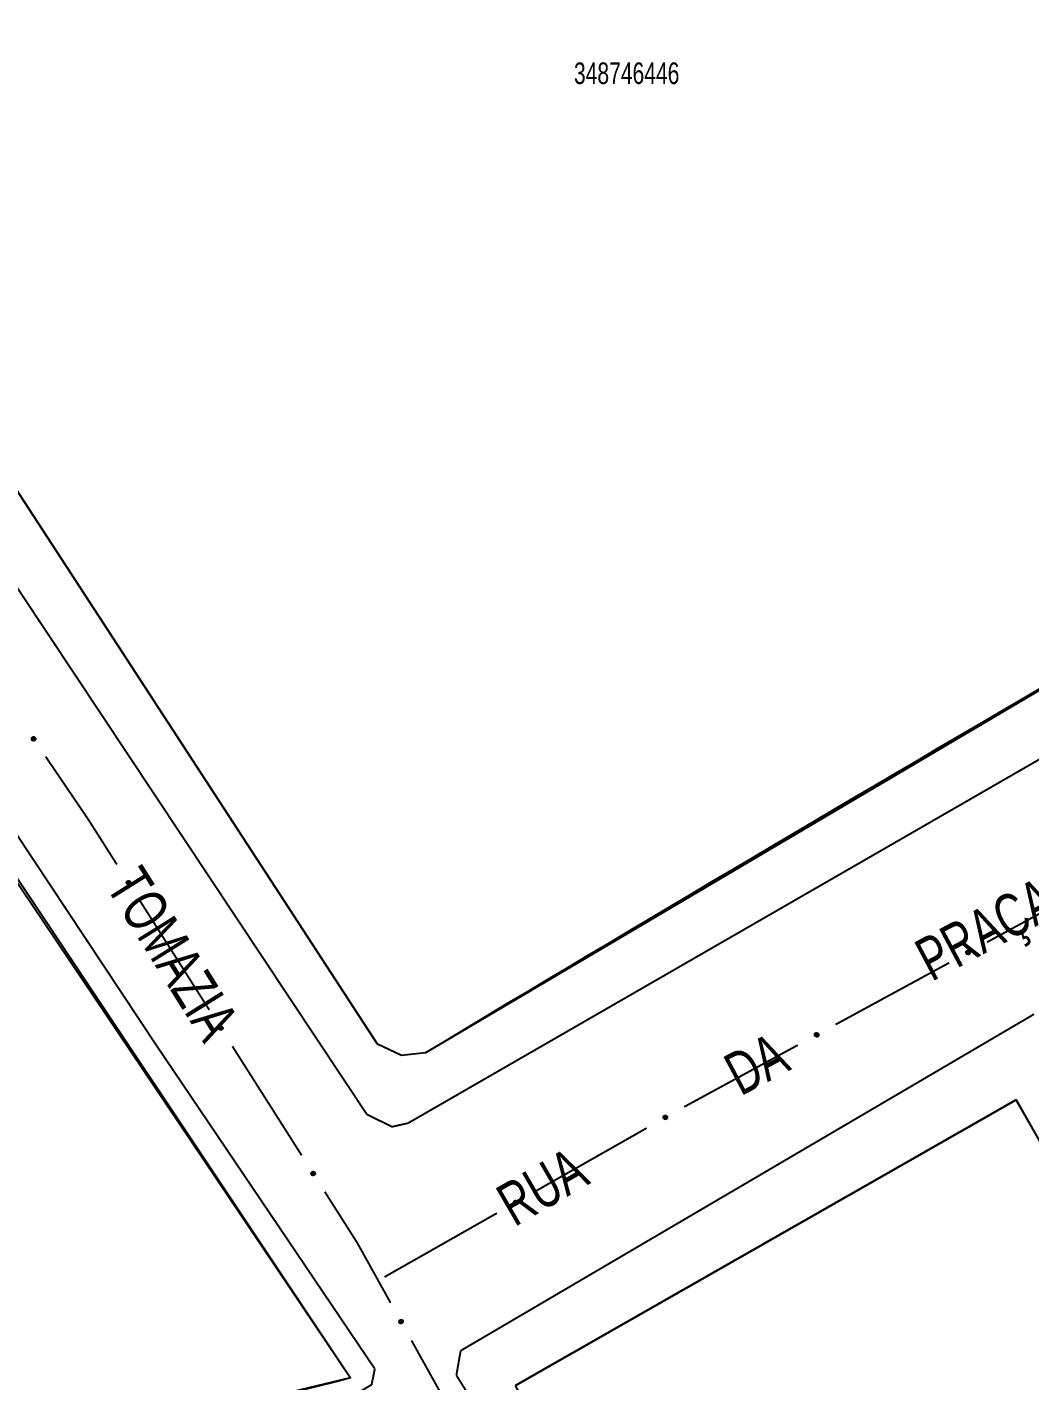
# Model space of a CAD drawing. Extents: x 199219 to 200475, y 4837288 to 4839440.
# Drawn here: x 199627 to 199720.1, y 4839025.5 to 4839151.3 of the extents above; entities that cross this region are included whole.
import ezdxf

# ---------------------------------------------------------------- set-up
doc = ezdxf.new("R2010")
doc.units = 0
doc.header["$LTSCALE"] = 3
doc.header["$MEASUREMENT"] = 0
for name, color, linetype in [('CD_MALHA_LOTES', 40, 'CONTINUOUS'), ('CD_TXT_QUADRA', 7, 'CONTINUOUS'), ('RU-QUADRAS', 210, 'CONTINUOUS'), ('SV-EIXO-RUA-PAV', 20, 'CONTINUOUS'), ('SV-RUA-PAVIM-S-GUIA-C-GUIA', 7, 'CONTINUOUS'), ('SV-TXT-RUA-PAV-S-GUIA-C-GUIA', 7, 'CONTINUOUS')]:
    doc.layers.add(name, color=color, linetype=linetype)
doc.styles.add('ARIAL', font='ARIAL.TTF')

msp = doc.modelspace()

# ---------------------------------------------------------------- linework, layer by layer
at = {"layer": 'CD_MALHA_LOTES'}
for p, q in [((199659.55, 4839056.79), (199600.01, 4839148.18)), ((199732.36, 4839096.39), (199663.98, 4839055.98)), ((199619.23, 4839081.97), (199657.04, 4839025.79)), ((199661.76, 4839055.73), (199659.55, 4839056.79)), ((199663.98, 4839055.98), (199661.76, 4839055.73)), ((199718.84, 4839051.63), (199672.35, 4839025.08)), ((199747.66, 4839001.16), (199718.84, 4839051.63)), ((199657.04, 4839025.79), (199607.52, 4839014.02))]:
    msp.add_line(p, q, dxfattribs=at)
at = {"layer": 'RU-QUADRAS', "color": 6, "linetype": 'Continuous'}
for points in [[(199599.88, 4839150), (199601.43, 4839152.11), (199698.16, 4839235.3), (199701.76, 4839236.09, -0.2647536474), (199706.69, 4839232.28), (199787.56, 4839131.14), (199787.56, 4839128.92), (199786.08, 4839127.19, 0.0065797455), (199663.98, 4839055.98), (199661.76, 4839055.73), (199659.55, 4839056.79), (199600.01, 4839148.18)], [(199540.83, 4839092.79), (199583.77, 4839135.66), (199657.04, 4839025.79, -0.0140382942), (199560.26, 4839004.18)], [(199672.35, 4839025.08), (199718.84, 4839051.63, 0.0107983285), (199784.97, 4838938.98), (199744.28, 4838914.41), (199729.49, 4838928.76, -0.0172321666)]]:
    msp.add_lwpolyline(points, format="xyb", close=True, dxfattribs=at)
at = {"layer": 'SV-EIXO-RUA-PAV'}
for points in [[(199627.618826, 4839085.33102), (199627.666987, 4839085.3225), (199627.706636, 4839085.305329), (199627.735584, 4839085.28149), (199627.755671, 4839085.253754), (199627.773025, 4839085.223063), (199627.783695, 4839085.188261), (199627.786982, 4839085.147011), (199627.778774, 4839085.09864), (199627.758514, 4839085.059179), (199627.736661, 4839085.029548), (199627.708945, 4839085.006937), (199627.678848, 4839084.990578), (199627.642331, 4839084.98069), (199627.600496, 4839084.977768), (199627.552056, 4839084.987199), (199627.5133, 4839085.004299), (199627.485906, 4839085.028093), (199627.463351, 4839085.0561), (199627.44601, 4839085.087645), (199627.435733, 4839085.121868), (199627.432867, 4839085.163995), (199627.442808, 4839085.211682), (199627.459422, 4839085.250531), (199627.482825, 4839085.278251), (199627.510899, 4839085.299836), (199627.541469, 4839085.317617), (199627.576007, 4839085.329799), (199627.618826, 4839085.33102)], [(199636.430185, 4839071.974032), (199636.478065, 4839071.964054), (199636.517175, 4839071.945688), (199636.545386, 4839071.920981), (199636.564622, 4839071.892647), (199636.581037, 4839071.861445), (199636.590646, 4839071.826335), (199636.592679, 4839071.785004), (199636.583007, 4839071.736904), (199636.561559, 4839071.698076), (199636.538816, 4839071.669122), (199636.510427, 4839071.647363), (199636.479848, 4839071.631925), (199636.443047, 4839071.62315), (199636.401143, 4839071.621498), (199636.353011, 4839071.632395), (199636.314793, 4839071.650663), (199636.288133, 4839071.675278), (199636.266439, 4839071.703957), (199636.250062, 4839071.736013), (199636.240829, 4839071.770532), (199636.239242, 4839071.812727), (199636.250626, 4839071.86009), (199636.268412, 4839071.898417), (199636.292645, 4839071.925414), (199636.321361, 4839071.946137), (199636.352457, 4839071.962982), (199636.387348, 4839071.97411), (199636.430185, 4839071.974032)], [(199714.191413, 4839065.333963), (199714.204603, 4839065.381059), (199714.22557, 4839065.418838), (199714.252127, 4839065.445315), (199714.281696, 4839065.462592), (199714.313936, 4839065.476861), (199714.349615, 4839065.484075), (199714.390989, 4839065.483311), (199714.438326, 4839065.47041), (199714.475615, 4839065.446388), (199714.502966, 4839065.42174), (199714.522757, 4839065.391945), (199714.536093, 4839065.360393), (199714.542362, 4839065.323084), (199714.541177, 4839065.281163), (199714.527053, 4839065.233878), (199714.506244, 4839065.196981), (199714.479884, 4839065.172046), (199714.449804, 4839065.152339), (199714.416715, 4839065.138167), (199714.38165, 4839065.131287), (199714.339445, 4839065.132556), (199714.29296, 4839065.147114), (199714.255922, 4839065.167449), (199714.230624, 4839065.193452), (199714.211889, 4839065.223502), (199714.197185, 4839065.255665), (199714.188439, 4839065.291229), (199714.191413, 4839065.333963)], [(199645.007324, 4839058.467267), (199645.055204, 4839058.457289), (199645.094314, 4839058.438923), (199645.122524, 4839058.414216), (199645.14176, 4839058.385883), (199645.158175, 4839058.35468), (199645.167784, 4839058.31957), (199645.169817, 4839058.278239), (199645.160145, 4839058.230139), (199645.138697, 4839058.191311), (199645.115955, 4839058.162358), (199645.087565, 4839058.140598), (199645.056986, 4839058.12516), (199645.020186, 4839058.116385), (199644.978281, 4839058.114734), (199644.93015, 4839058.12563), (199644.891931, 4839058.143898), (199644.865272, 4839058.168513), (199644.843577, 4839058.197192), (199644.827201, 4839058.229248), (199644.817967, 4839058.263767), (199644.816381, 4839058.305962), (199644.827765, 4839058.353325), (199644.84555, 4839058.391652), (199644.869784, 4839058.41865), (199644.898499, 4839058.439373), (199644.929595, 4839058.456217), (199644.964487, 4839058.467345), (199645.007324, 4839058.467267)], [(199700.135902, 4839057.689185), (199700.149093, 4839057.736281), (199700.17006, 4839057.77406), (199700.196617, 4839057.800537), (199700.226185, 4839057.817814), (199700.258426, 4839057.832083), (199700.294105, 4839057.839297), (199700.335479, 4839057.838532), (199700.382816, 4839057.825632), (199700.420105, 4839057.801609), (199700.447456, 4839057.776962), (199700.467247, 4839057.747167), (199700.480583, 4839057.715615), (199700.486851, 4839057.678305), (199700.485667, 4839057.636385), (199700.471543, 4839057.5891), (199700.450734, 4839057.552203), (199700.424374, 4839057.527268), (199700.394294, 4839057.507561), (199700.361205, 4839057.493389), (199700.32614, 4839057.486509), (199700.283935, 4839057.487777), (199700.23745, 4839057.502336), (199700.200412, 4839057.522671), (199700.175114, 4839057.548673), (199700.156379, 4839057.578724), (199700.141674, 4839057.610887), (199700.132929, 4839057.646451), (199700.135902, 4839057.689185)], [(199686.09467, 4839050.014528), (199686.106986, 4839050.06186), (199686.127249, 4839050.100022), (199686.153311, 4839050.126986), (199686.182554, 4839050.144808), (199686.214525, 4839050.159672), (199686.250064, 4839050.167546), (199686.291445, 4839050.167548), (199686.339013, 4839050.155526), (199686.376741, 4839050.132199), (199686.404543, 4839050.108063), (199686.424883, 4839050.07864), (199686.438802, 4839050.04734), (199686.44576, 4839050.010153), (199686.445353, 4839049.968218), (199686.432108, 4839049.920679), (199686.411985, 4839049.883403), (199686.386092, 4839049.857984), (199686.356383, 4839049.837723), (199686.323561, 4839049.82294), (199686.288631, 4839049.815411), (199686.246409, 4839049.815898), (199686.199662, 4839049.829593), (199686.162254, 4839049.849238), (199686.136478, 4839049.874767), (199686.11719, 4839049.904465), (199686.101892, 4839049.93635), (199686.092489, 4839049.971746), (199686.09467, 4839050.014528)], [(199653.584462, 4839044.960502), (199653.632342, 4839044.950524), (199653.671452, 4839044.932158), (199653.699663, 4839044.907451), (199653.718899, 4839044.879118), (199653.735314, 4839044.847915), (199653.744923, 4839044.812805), (199653.746955, 4839044.771474), (199653.737283, 4839044.723374), (199653.715836, 4839044.684546), (199653.693093, 4839044.655593), (199653.664704, 4839044.633833), (199653.634125, 4839044.618395), (199653.597324, 4839044.60962), (199653.55542, 4839044.607969), (199653.507288, 4839044.618865), (199653.469069, 4839044.637134), (199653.44241, 4839044.661748), (199653.420715, 4839044.690427), (199653.404339, 4839044.722483), (199653.395106, 4839044.757003), (199653.393519, 4839044.799197), (199653.404903, 4839044.84656), (199653.422689, 4839044.884887), (199653.446922, 4839044.911885), (199653.475638, 4839044.932608), (199653.506734, 4839044.949452), (199653.541625, 4839044.96058), (199653.584462, 4839044.960502)], [(199672.183217, 4839042.110638), (199672.195533, 4839042.15797), (199672.215796, 4839042.196132), (199672.241858, 4839042.223096), (199672.271101, 4839042.240918), (199672.303072, 4839042.255782), (199672.338612, 4839042.263656), (199672.379992, 4839042.263658), (199672.42756, 4839042.251637), (199672.465288, 4839042.228309), (199672.493091, 4839042.204173), (199672.51343, 4839042.17475), (199672.527349, 4839042.14345), (199672.534307, 4839042.106263), (199672.5339, 4839042.064328), (199672.520655, 4839042.016789), (199672.500532, 4839041.979513), (199672.474639, 4839041.954094), (199672.44493, 4839041.933833), (199672.412108, 4839041.91905), (199672.377178, 4839041.911521), (199672.334956, 4839041.912008), (199672.288209, 4839041.925703), (199672.250801, 4839041.945348), (199672.225025, 4839041.970877), (199672.205737, 4839042.000575), (199672.190439, 4839042.03246), (199672.181036, 4839042.067856), (199672.183217, 4839042.110638)], [(199661.751663, 4839031.202504), (199661.798873, 4839031.189727), (199661.836834, 4839031.169091), (199661.863543, 4839031.142767), (199661.881079, 4839031.113352), (199661.895629, 4839031.081237), (199661.903156, 4839031.045623), (199661.902754, 4839031.004244), (199661.890269, 4839030.956796), (199661.866574, 4839030.919297), (199661.842167, 4839030.891732), (199661.812547, 4839030.87168), (199661.781112, 4839030.858068), (199661.743859, 4839030.851473), (199661.70193, 4839030.85229), (199661.654523, 4839030.865999), (199661.617445, 4839030.886485), (199661.59228, 4839030.912625), (199661.572311, 4839030.942531), (199661.557848, 4839030.975495), (199661.550662, 4839031.010498), (199661.55156, 4839031.052712), (199661.565711, 4839031.099324), (199661.585721, 4839031.136538), (199661.611501, 4839031.162063), (199661.641386, 4839031.181061), (199661.673419, 4839031.196046), (199661.708904, 4839031.205103), (199661.751663, 4839031.202504)]]:
    msp.add_lwpolyline(points, close=True, dxfattribs=at)
for points in [[(199627.432867, 4839085.163995), (199627.600496, 4839084.977768)], [(199627.435733, 4839085.121868), (199627.552056, 4839084.987199)], [(199627.43936, 4839085.13971), (199627.571536, 4839084.988642)], [(199627.441259, 4839085.18552), (199627.619281, 4839084.981461)], [(199627.442808, 4839085.211682), (199627.642331, 4839084.98069)], [(199627.443834, 4839085.101522), (199627.528671, 4839085.000783)], [(199627.44601, 4839085.087645), (199627.5133, 4839085.004299)], [(199627.451505, 4839085.228748), (199627.657066, 4839084.988959)], [(199627.459422, 4839085.250531), (199627.678848, 4839084.990578)], [(199627.472436, 4839085.261087), (199627.691787, 4839085.000974)], [(199627.482825, 4839085.278251), (199627.708945, 4839085.006937)], [(199627.497963, 4839085.286652), (199627.719653, 4839085.018231)], [(199627.510899, 4839085.299836), (199627.736661, 4839085.029548)], [(199627.529217, 4839085.306207), (199627.74627, 4839085.049481)], [(199627.541469, 4839085.317617), (199627.758514, 4839085.059179)], [(199627.561276, 4839085.319714), (199627.766435, 4839085.08295)], [(199627.576007, 4839085.329799), (199627.778774, 4839085.09864)], [(199627.5964, 4839085.328704), (199627.779342, 4839085.124686)], [(199627.618826, 4839085.33102), (199627.786982, 4839085.147011)], [(199627.644871, 4839085.325313), (199627.780838, 4839085.173519)], [(199627.666987, 4839085.3225), (199627.783695, 4839085.188261)], [(199627.689631, 4839085.31281), (199627.772574, 4839085.212434)], [(199627.706636, 4839085.305329), (199627.773025, 4839085.223063)], [(199636.259837, 4839071.876884), (199636.458027, 4839071.630967)], [(199636.268412, 4839071.898417), (199636.479848, 4839071.631925)], [(199636.28174, 4839071.908574), (199636.493096, 4839071.641923)], [(199636.292645, 4839071.925414), (199636.510427, 4839071.647363)], [(199636.308031, 4839071.933351), (199636.521473, 4839071.658326)], [(199636.321361, 4839071.946137), (199636.538816, 4839071.669122)], [(199636.339864, 4839071.95195), (199636.549026, 4839071.688754)], [(199636.352457, 4839071.962982), (199636.561559, 4839071.698076)], [(199636.372319, 4839071.964477), (199636.570198, 4839071.721596)], [(199636.387348, 4839071.97411), (199636.583007, 4839071.736904)], [(199636.407699, 4839071.972397), (199636.584365, 4839071.76292)], [(199636.430185, 4839071.974032), (199636.592679, 4839071.785004)], [(199636.456045, 4839071.967537), (199636.587342, 4839071.811686)], [(199636.478065, 4839071.964054), (199636.590646, 4839071.826335)], [(199636.500405, 4839071.95368), (199636.580263, 4839071.850834)], [(199636.517175, 4839071.945688), (199636.581037, 4839071.861445)], [(199636.239242, 4839071.812727), (199636.401143, 4839071.621498)], [(199636.240829, 4839071.770532), (199636.353011, 4839071.632395)], [(199636.244996, 4839071.788256), (199636.372526, 4839071.633247)], [(199636.248284, 4839071.833987), (199636.420031, 4839071.62462)], [(199636.248308, 4839071.74995), (199636.33005, 4839071.646683)], [(199636.250062, 4839071.736013), (199636.314793, 4839071.650663)], [(199636.250626, 4839071.86009), (199636.443047, 4839071.62315)], [(199714.188439, 4839065.291229), (199714.438326, 4839065.47041)], [(199714.191413, 4839065.333963), (199714.390989, 4839065.483311)], [(199714.191524, 4839065.311418), (199714.41246, 4839065.473524)], [(199714.197035, 4839065.275583), (199714.452733, 4839065.456596)], [(199714.197185, 4839065.255665), (199714.475615, 4839065.446388)], [(199714.19964, 4839065.359324), (199714.364007, 4839065.479789)], [(199714.204603, 4839065.381059), (199714.349615, 4839065.484075)], [(199714.20734, 4839065.242356), (199714.484069, 4839065.433254)], [(199714.211889, 4839065.223502), (199714.502966, 4839065.42174)], [(199714.216463, 4839065.402647), (199714.324471, 4839065.475372)], [(199714.223745, 4839065.209339), (199714.512565, 4839065.403707)], [(199714.22557, 4839065.418838), (199714.313936, 4839065.476861)], [(199714.230624, 4839065.193452), (199714.522757, 4839065.391945)], [(199714.246689, 4839065.181433), (199714.527014, 4839065.374287)], [(199714.255922, 4839065.167449), (199714.536093, 4839065.360393)], [(199714.276826, 4839065.157439), (199714.535574, 4839065.338557)], [(199714.29296, 4839065.147114), (199714.542362, 4839065.323084)], [(199714.318845, 4839065.143013), (199714.53934, 4839065.300219)], [(199714.339445, 4839065.132556), (199714.541177, 4839065.281163)], [(199714.364249, 4839065.136643), (199714.527522, 4839065.253406)], [(199714.38165, 4839065.131287), (199714.527053, 4839065.233878)], [(199714.402691, 4839065.137359), (199714.511246, 4839065.211935)], [(199714.416715, 4839065.138167), (199714.506244, 4839065.196981)], [(199644.816381, 4839058.305962), (199644.978281, 4839058.114734)], [(199644.817967, 4839058.263767), (199644.93015, 4839058.12563)], [(199644.822134, 4839058.281491), (199644.949665, 4839058.126482)], [(199644.825422, 4839058.327222), (199644.99717, 4839058.117855)], [(199644.825447, 4839058.243185), (199644.907188, 4839058.139918)], [(199644.827201, 4839058.229248), (199644.891931, 4839058.143898)], [(199644.827765, 4839058.353325), (199645.020186, 4839058.116385)], [(199644.836975, 4839058.370119), (199645.035165, 4839058.124203)], [(199644.84555, 4839058.391652), (199645.056986, 4839058.12516)], [(199644.858878, 4839058.401809), (199645.070235, 4839058.135158)], [(199644.869784, 4839058.41865), (199645.087565, 4839058.140598)], [(199644.88517, 4839058.426587), (199645.098612, 4839058.151561)], [(199644.898499, 4839058.439373), (199645.115955, 4839058.162358)], [(199644.917002, 4839058.445185), (199645.126165, 4839058.18199)], [(199644.929595, 4839058.456217), (199645.138697, 4839058.191311)], [(199644.949457, 4839058.457712), (199645.147336, 4839058.214831)], [(199644.964487, 4839058.467345), (199645.160145, 4839058.230139)], [(199644.984838, 4839058.465632), (199645.161504, 4839058.256156)], [(199645.007324, 4839058.467267), (199645.169817, 4839058.278239)], [(199645.033183, 4839058.460772), (199645.16448, 4839058.304922)], [(199645.055204, 4839058.457289), (199645.167784, 4839058.31957)], [(199645.077544, 4839058.446916), (199645.157401, 4839058.344069)], [(199645.094314, 4839058.438923), (199645.158175, 4839058.35468)], [(199700.132929, 4839057.646451), (199700.382816, 4839057.825632)], [(199700.135902, 4839057.689185), (199700.335479, 4839057.838532)], [(199700.136014, 4839057.66664), (199700.35695, 4839057.828746)], [(199700.141525, 4839057.630805), (199700.397223, 4839057.811818)], [(199700.141674, 4839057.610887), (199700.420105, 4839057.801609)], [(199700.14413, 4839057.714546), (199700.308497, 4839057.835011)], [(199700.149093, 4839057.736281), (199700.294105, 4839057.839297)], [(199700.15183, 4839057.597577), (199700.428558, 4839057.788475)], [(199700.156379, 4839057.578724), (199700.447456, 4839057.776962)], [(199700.160952, 4839057.757869), (199700.26896, 4839057.830594)], [(199700.168235, 4839057.564561), (199700.457055, 4839057.758929)], [(199700.17006, 4839057.77406), (199700.258426, 4839057.832083)], [(199700.175114, 4839057.548673), (199700.467247, 4839057.747167)], [(199700.191179, 4839057.536655), (199700.471504, 4839057.729508)], [(199700.200412, 4839057.522671), (199700.480583, 4839057.715615)], [(199700.221316, 4839057.51266), (199700.480064, 4839057.693779)], [(199700.23745, 4839057.502336), (199700.486851, 4839057.678305)], [(199700.263334, 4839057.498235), (199700.483829, 4839057.655441)], [(199700.283935, 4839057.487777), (199700.485667, 4839057.636385)], [(199700.308738, 4839057.491864), (199700.472012, 4839057.608628)], [(199700.32614, 4839057.486509), (199700.471543, 4839057.5891)], [(199700.347181, 4839057.492581), (199700.455736, 4839057.567156)], [(199700.361205, 4839057.493389), (199700.450734, 4839057.552203)], [(199686.092489, 4839049.971746), (199686.339013, 4839050.155526)], [(199686.09467, 4839050.014528), (199686.291445, 4839050.167548)], [(199686.095199, 4839049.991989), (199686.313094, 4839050.15816)], [(199686.101373, 4839049.956262), (199686.353674, 4839050.141982)], [(199686.101892, 4839049.93635), (199686.376741, 4839050.132199)], [(199686.102426, 4839050.040037), (199686.264533, 4839050.163527)], [(199686.106986, 4839050.06186), (199686.250064, 4839050.167546)], [(199686.112293, 4839049.923231), (199686.385436, 4839050.119224)], [(199686.11719, 4839049.904465), (199686.404543, 4839050.108063)], [(199686.118443, 4839050.083664), (199686.225085, 4839050.158378)], [(199686.127249, 4839050.100022), (199686.214525, 4839050.159672)], [(199686.129306, 4839049.890524), (199686.414475, 4839050.090211)], [(199686.136478, 4839049.874767), (199686.424883, 4839050.07864)], [(199686.152764, 4839049.863048), (199686.429466, 4839050.061063)], [(199686.162254, 4839049.849238), (199686.438802, 4839050.04734)], [(199686.18334, 4839049.839616), (199686.438687, 4839050.025498)], [(199686.199662, 4839049.829593), (199686.44576, 4839050.010153)], [(199686.225618, 4839049.825972), (199686.443163, 4839049.987237)], [(199686.246409, 4839049.815898), (199686.445353, 4839049.968218)], [(199686.271132, 4839049.820444), (199686.432214, 4839049.940212)], [(199686.288631, 4839049.815411), (199686.432108, 4839049.920679)], [(199686.309555, 4839049.821872), (199686.41671, 4839049.898446)], [(199686.323561, 4839049.82294), (199686.411985, 4839049.883403)], [(199653.393519, 4839044.799197), (199653.55542, 4839044.607969)], [(199653.395106, 4839044.757003), (199653.507288, 4839044.618865)], [(199653.399273, 4839044.774727), (199653.526803, 4839044.619717)], [(199653.402561, 4839044.820457), (199653.574308, 4839044.61109)], [(199653.402585, 4839044.73642), (199653.484326, 4839044.633153)], [(199653.404339, 4839044.722483), (199653.469069, 4839044.637134)], [(199653.404903, 4839044.84656), (199653.597324, 4839044.60962)], [(199653.414114, 4839044.863355), (199653.612303, 4839044.617438)], [(199653.422689, 4839044.884887), (199653.634125, 4839044.618395)], [(199653.436017, 4839044.895044), (199653.647373, 4839044.628393)], [(199653.446922, 4839044.911885), (199653.664704, 4839044.633833)], [(199653.462308, 4839044.919822), (199653.67575, 4839044.644797)], [(199653.475638, 4839044.932608), (199653.693093, 4839044.655593)], [(199653.494141, 4839044.93842), (199653.703303, 4839044.675225)], [(199653.506734, 4839044.949452), (199653.715836, 4839044.684546)], [(199653.526596, 4839044.950947), (199653.724474, 4839044.708066)], [(199653.541625, 4839044.96058), (199653.737283, 4839044.723374)], [(199653.561976, 4839044.958867), (199653.738642, 4839044.749391)], [(199653.584462, 4839044.960502), (199653.746955, 4839044.771474)], [(199653.610322, 4839044.954007), (199653.741619, 4839044.798157)], [(199653.632342, 4839044.950524), (199653.744923, 4839044.812805)], [(199653.654682, 4839044.940151), (199653.73454, 4839044.837304)], [(199653.671452, 4839044.932158), (199653.735314, 4839044.847915)], [(199672.181036, 4839042.067856), (199672.42756, 4839042.251637)], [(199672.183217, 4839042.110638), (199672.379992, 4839042.263658)], [(199672.183746, 4839042.088099), (199672.401641, 4839042.25427)], [(199672.18992, 4839042.052372), (199672.442221, 4839042.238092)], [(199672.190439, 4839042.03246), (199672.465288, 4839042.228309)], [(199672.190973, 4839042.136147), (199672.35308, 4839042.259637)], [(199672.195533, 4839042.15797), (199672.338612, 4839042.263656)], [(199672.20084, 4839042.019341), (199672.473983, 4839042.215334)], [(199672.205737, 4839042.000575), (199672.493091, 4839042.204173)], [(199672.20699, 4839042.179774), (199672.313632, 4839042.254488)], [(199672.215796, 4839042.196132), (199672.303072, 4839042.255782)], [(199672.217853, 4839041.986634), (199672.503022, 4839042.186321)], [(199672.225025, 4839041.970877), (199672.51343, 4839042.17475)], [(199672.241311, 4839041.959158), (199672.518013, 4839042.157173)], [(199672.250801, 4839041.945348), (199672.527349, 4839042.14345)], [(199672.271887, 4839041.935726), (199672.527234, 4839042.121608)], [(199672.288209, 4839041.925703), (199672.534307, 4839042.106263)], [(199672.314165, 4839041.922082), (199672.53171, 4839042.083347)], [(199672.334956, 4839041.912008), (199672.5339, 4839042.064328)], [(199672.359679, 4839041.916554), (199672.520762, 4839042.036322)], [(199672.377178, 4839041.911521), (199672.520655, 4839042.016789)], [(199672.398102, 4839041.917982), (199672.505257, 4839041.994556)], [(199672.412108, 4839041.91905), (199672.500532, 4839041.979513)], [(199661.550662, 4839031.010498), (199661.654523, 4839030.865999)], [(199661.55156, 4839031.052712), (199661.70193, 4839030.85229)], [(199661.555865, 4839031.027946), (199661.674054, 4839030.865702)], [(199661.556918, 4839030.989511), (199661.632442, 4839030.881614)], [(199661.557848, 4839030.975495), (199661.617445, 4839030.886485)], [(199661.561837, 4839031.073404), (199661.720969, 4839030.854295)], [(199661.565711, 4839031.099324), (199661.743859, 4839030.851473)], [(199661.575894, 4839031.115547), (199661.759273, 4839030.858396)], [(199661.585721, 4839031.136538), (199661.781112, 4839030.858068)], [(199661.599623, 4839031.145893), (199661.794926, 4839030.867269)], [(199661.611501, 4839031.162063), (199661.812547, 4839030.87168)], [(199661.627327, 4839031.169081), (199661.824219, 4839030.881975)], [(199661.641386, 4839031.181061), (199661.842167, 4839030.891732)], [(199661.660199, 4839031.185774), (199661.853514, 4839030.910729)], [(199661.673419, 4839031.196046), (199661.866574, 4839030.919297)], [(199661.693334, 4839031.196371), (199661.876581, 4839030.942268)], [(199661.708904, 4839031.205103), (199661.890269, 4839030.956796)], [(199661.72912, 4839031.202195), (199661.893155, 4839030.982688)], [(199661.751663, 4839031.202504), (199661.902754, 4839031.004244)], [(199661.777096, 4839031.194499), (199661.898996, 4839031.031194)], [(199661.798873, 4839031.189727), (199661.903156, 4839031.045623)], [(199661.820564, 4839031.178057), (199661.894232, 4839031.07069)], [(199661.836834, 4839031.169091), (199661.895629, 4839031.081237)]]:
    msp.add_lwpolyline(points, dxfattribs=at)
at = {"layer": 'SV-EIXO-RUA-PAV', "const_width": 0.18}
for points in [[(199628.731289, 4839083.495289), (199632.661394, 4839077.702684)], [(199632.661394, 4839077.702684), (199632.67, 4839077.69)], [(199632.67, 4839077.69), (199635.342139, 4839073.482075)], [(199637.486424, 4839070.105384), (199643.919278, 4839059.97531)], [(199716.127167, 4839066.261508), (199723.154922, 4839070.083897)], [(199702.071656, 4839058.61673), (199712.613289, 4839064.350314)], [(199688.016146, 4839050.971952), (199698.557779, 4839056.705535)], [(199646.063562, 4839056.598619), (199652.496416, 4839046.468545)], [(199674.101453, 4839043.07389), (199684.535043, 4839049.001807)], [(199654.640701, 4839043.091854), (199657.321056, 4839038.87099)], [(199660.19, 4839035.17), (199670.62359, 4839041.097917)], [(199657.321056, 4839038.87099), (199657.69, 4839038.29)], [(199657.69, 4839038.29), (199660.754223, 4839032.771948)], [(199662.696135, 4839029.274952), (199668.521871, 4839018.783966)]]:
    msp.add_lwpolyline(points, dxfattribs=at)
at = {"layer": 'SV-RUA-PAVIM-S-GUIA-C-GUIA', "const_width": 0.18}
for points in [[(199639, 4839056.7), (199585.38, 4839137.66)], [(199658.558586, 4839050.2632), (199614.69, 4839116.36)], [(199732.64, 4839089.96), (199662.38, 4839049.46)], [(199667.26, 4839028.32), (199720.5, 4839059.58)], [(199659.29, 4839026.64), (199639, 4839056.7)], [(199662.38, 4839049.46), (199660.89723, 4839049.123267), (199658.558586, 4839050.2632)], [(199666.86, 4839026.04), (199667.26, 4839028.32)], [(199657.38, 4839024.2), (199658.99, 4839025.17), (199659.290168, 4839026.639751)], [(199704.27, 4838966.5), (199666.86, 4839026.04)]]:
    msp.add_lwpolyline(points, dxfattribs=at)

# ---------------------------------------------------------------- texts
at = {"layer": 'CD_TXT_QUADRA', "style": 'ARIAL', "width": 0.7}
msp.add_text('348746446', height=2, dxfattribs=at).set_placement((199677.78, 4839145.97))
at = {"layer": 'SV-TXT-RUA-PAV-S-GUIA-C-GUIA', "style": 'ARIAL', "width": 0.7}
for s, rotation, p in [('TOMAZIA', 302, (199634.24, 4839071.49)), ('PRAÇA', 28, (199710.98, 4839062.57)), ('DA', 28, (199693.26, 4839051.93)), ('RUA', 30, (199672.25, 4839039.78))]:
    msp.add_text(s, height=4, rotation=rotation, dxfattribs=at).set_placement(p)

doc.saveas('drawing.dxf')
